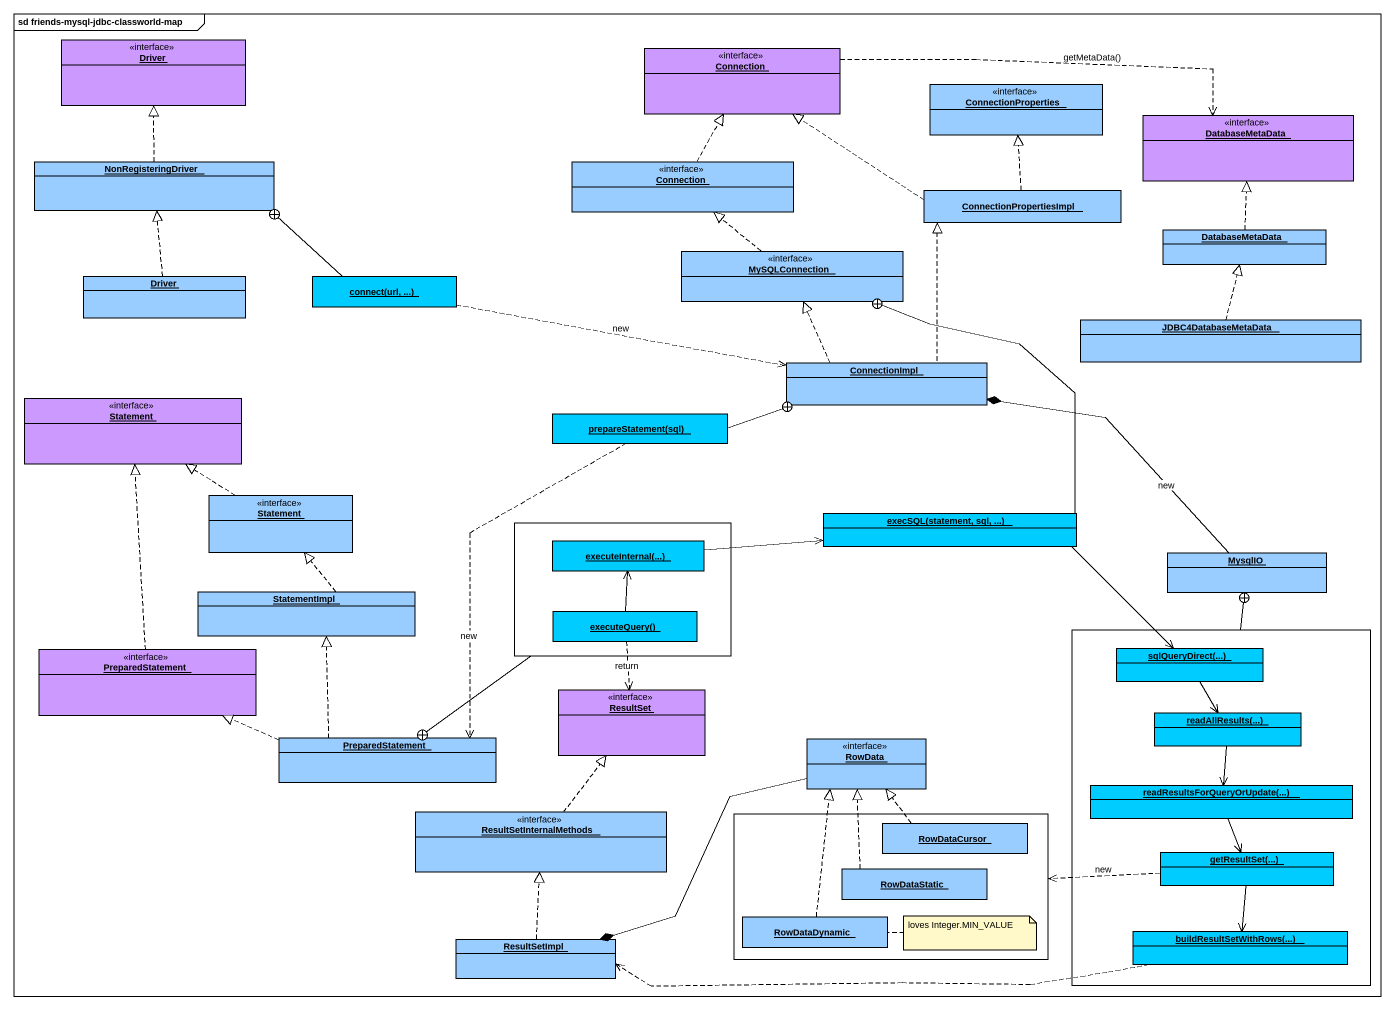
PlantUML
@startuml
mainframe sd friends-mysql-jdbc-classworld-map
hide circle
hide empty members
object Driver <<interface>> #CC99FF
object Connection <<interface>> #CC99FF
object ConnectionProperties <<interface>> #99CCFF
object DatabaseMetaData <<interface>> #CC99FF
object NonRegisteringDriver #99CCFF
object "Connection" as Connection_2 <<interface>> #99CCFF
object ConnectionPropertiesImpl #99CCFF
object MySQLConnection <<interface>> #99CCFF
object "DatabaseMetaData" as DatabaseMetaData_2 #99CCFF
object "Driver" as Driver_2 #99CCFF
object "connect(url, ...)" as connect_url #00CCFF
object JDBC4DatabaseMetaData #99CCFF
object ConnectionImpl #99CCFF
object Statement <<interface>> #CC99FF
object "prepareStatement(sql)" as prepareStatement_sql #00CCFF
object "Statement" as Statement_2 <<interface>> #99CCFF
rectangle " " as rectangle1 {
  object "executeInternal(...)" as executeInternal #00CCFF
  object "executeQuery()" as executeQuery #00CCFF
}
object "execSQL(statement, sql, ...)" as execSQL_statement_sql #00CCFF
object MysqlIO #99CCFF
object StatementImpl #99CCFF
rectangle " " as rectangle2 {
  object "sqlQueryDirect(...)" as sqlQueryDirect #00CCFF
  object "readAllResults(...)" as readAllResults #00CCFF
  object "readResultsForQueryOrUpdate(...)" as readResultsForQueryOrUpdate #00CCFF
  object "getResultSet(...)" as getResultSet #00CCFF
  object "buildResultSetWithRows(...)" as buildResultSetWithRows #00CCFF
}
object PreparedStatement <<interface>> #CC99FF
object ResultSet <<interface>> #CC99FF
object "PreparedStatement" as PreparedStatement_2 #99CCFF
object RowData <<interface>> #99CCFF
object ResultSetInternalMethods <<interface>> #99CCFF
rectangle " " as rectangle3 {
  object RowDataCursor #99CCFF
  object RowDataStatic #99CCFF
  object RowDataDynamic #99CCFF
}
object ResultSetImpl #99CCFF
Connection .right.> DatabaseMetaData : getMetaData()
NonRegisteringDriver .up.|> Driver
Connection_2 .up.|> Connection
ConnectionPropertiesImpl .left.|> Connection
ConnectionPropertiesImpl .up.|> ConnectionProperties
MySQLConnection .up.|> Connection_2
DatabaseMetaData_2 .up.|> DatabaseMetaData
Driver_2 .up.|> NonRegisteringDriver
connect_url -left-+ NonRegisteringDriver
connect_url .right.> ConnectionImpl : new
JDBC4DatabaseMetaData .up.|> DatabaseMetaData_2
ConnectionImpl .up.|> ConnectionPropertiesImpl
ConnectionImpl .up.|> MySQLConnection
ConnectionImpl *-right- MysqlIO : new
prepareStatement_sql -right-+ ConnectionImpl
prepareStatement_sql ..> PreparedStatement_2 : new
Statement_2 .up.|> Statement
rectangle1 --+ PreparedStatement_2
execSQL_statement_sql -up-+ MySQLConnection
execSQL_statement_sql -right-> sqlQueryDirect
executeInternal -right-> execSQL_statement_sql
StatementImpl .up.|> Statement_2
executeQuery -up-> executeInternal
executeQuery ..> ResultSet : return
rectangle2 -up-+ MysqlIO
PreparedStatement .up.|> Statement
sqlQueryDirect --> readAllResults
readAllResults --> readResultsForQueryOrUpdate
PreparedStatement_2 .up.|> StatementImpl
PreparedStatement_2 .left.|> PreparedStatement
readResultsForQueryOrUpdate --> getResultSet
ResultSetInternalMethods .up.|> ResultSet
RowDataCursor .up.|> RowData
RowDataStatic .up.|> RowData
getResultSet .left.> rectangle3 : new
getResultSet --> buildResultSetWithRows
ResultSetImpl *-right- RowData
ResultSetImpl .up.|> ResultSetInternalMethods
RowDataDynamic .up.|> RowData
buildResultSetWithRows .left.> ResultSetImpl
note right of RowDataDynamic : loves Integer.MIN_VALUE
@enduml
